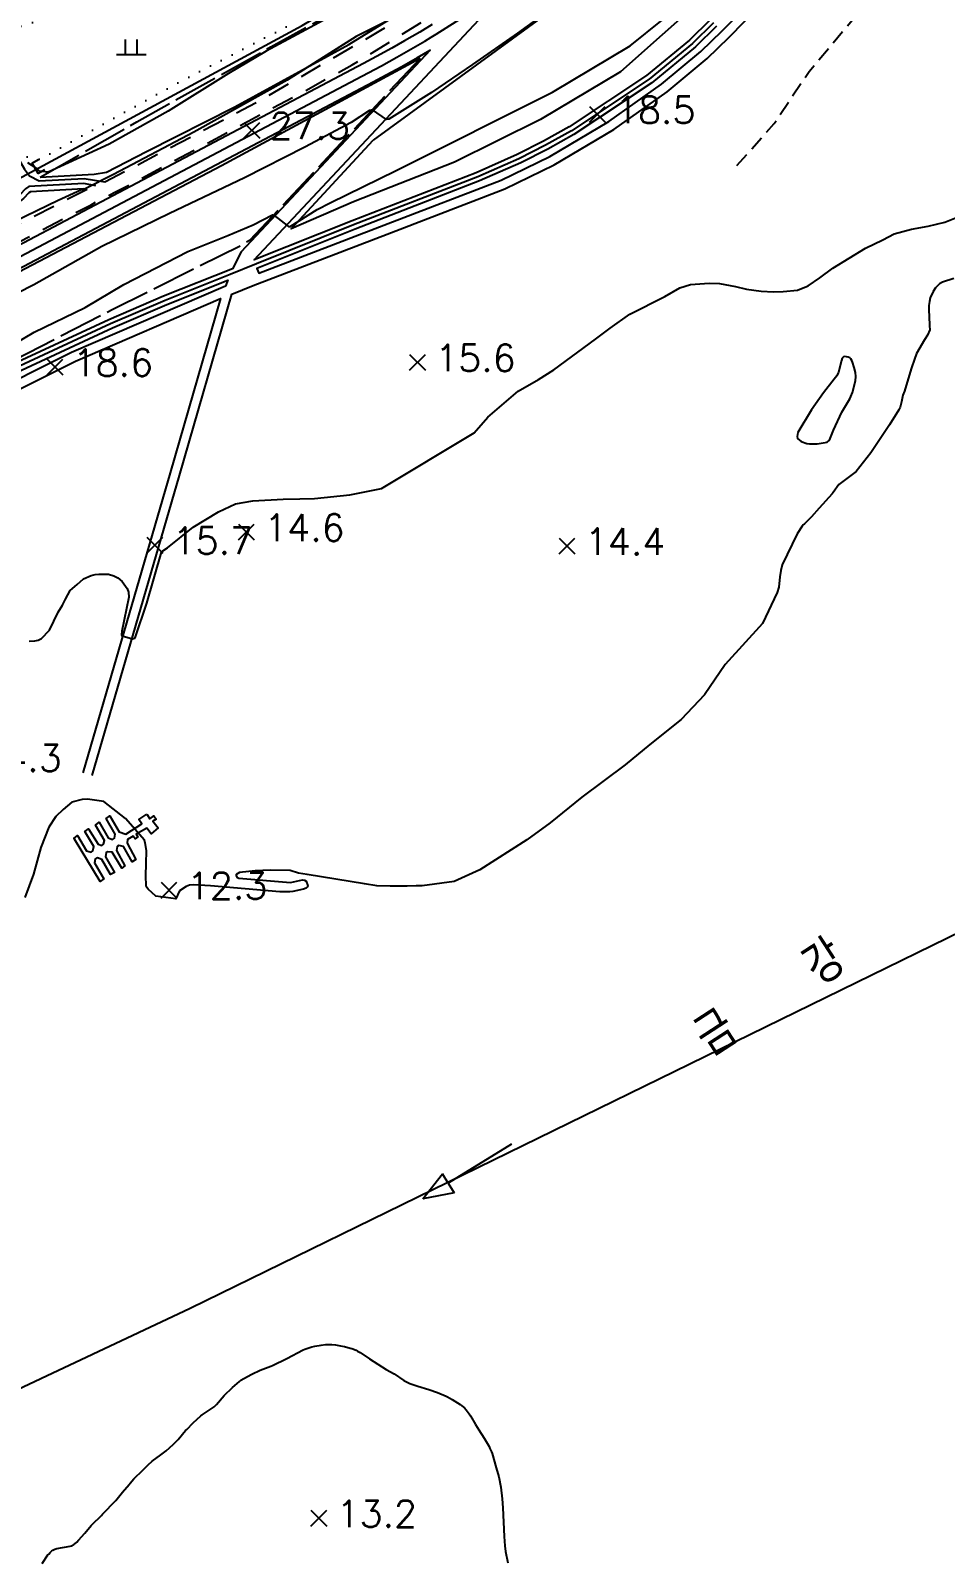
# Model space of a CAD drawing. Header units: millimetres. Extents: x 224638 to 227100, y 430787 to 433573.
# Drawn here: x 225234 to 225541, y 431487 to 432001 of the extents above; entities that cross this region are included whole.
import ezdxf
from ezdxf.enums import TextEntityAlignment as Align

# ---------------------------------------------------------------- set-up
doc = ezdxf.new("R2010")
doc.units = ezdxf.units.MM
for name, pattern in [('15M2P5', [17.5, 15, -2.5]), ('5M2P5', [7.5, 5, -2.5]), ('7P5M5', [12.5, 7.5, -5]), ('AM4', [4, 0, -4])]:
    doc.linetypes.add(name, pattern=pattern)
for name, color, linetype in [('A0013110', 1, 'Continuous'), ('A0013118', 1, 'Continuous'), ('A0013140', 1, '7P5M5'), ('A0023119', 1, '5M2P5'), ('A0023210', 7, 'Continuous'), ('A0033327', 32, 'Continuous'), ('C0052211', 1, 'Continuous'), ('C0052212', 1, 'Continuous'), ('C0052213', 1, 'Continuous'), ('C0052214', 1, '15M2P5'), ('C0076116', 7, 'Continuous'), ('C0076117', 7, 'Continuous'), ('D0015211', 5, 'Continuous'), ('D0025111', 3, 'AM4'), ('E0022112', 5, 'Continuous'), ('E0022115', 7, 'Continuous'), ('E0032111', 5, 'Continuous'), ('E0042326', 5, 'Continuous'), ('E0052114', 5, 'Continuous'), ('F0017111', 30, 'Continuous'), ('F0017114', 7, 'Continuous'), ('F0017121', 30, 'Continuous'), ('F0027132', 7, 'Continuous'), ('F0027217', 7, 'Continuous'), ('H0049131', 7, 'Continuous')]:
    doc.layers.add(name, color=color, linetype=linetype)
doc.styles.add('HIST', font='romans.shx', dxfattribs={"bigfont": 'ngsw.shx'})
doc.styles.add('ngsw', font='romans.shx', dxfattribs={"bigfont": 'ngsw.shx'})

# ---------------------------------------------------------------- blocks, each defined once
blk = doc.blocks.new('E0042326')
at = {"layer": 'E0042326'}
for p, q in [((24.848, 3.745), (34.848, -0.005)), ((24.848, -0.005), (24.848, 3.745)), ((-0.152, -0.005), (24.848, -0.005)), ((34.848, -0.005), (24.848, -3.755)), ((24.848, -0.005), (24.848, -3.755))]:
    blk.add_line(p, q, dxfattribs=at)
blk = doc.blocks.new('D0015211')
at = {"layer": 'D0015211'}
for points in [[(-2, -2.5), (-2, 2.5)], [(2, -2.5), (2, 2.5)], [(-5, -2.5), (5, -2.5)]]:
    blk.add_lwpolyline(points, dxfattribs=at)
blk = doc.blocks.new('F0027217')
at = {"layer": 'F0027217'}
for p, q in [((-2.652, 2.652), (2.652, -2.652)), ((-2.652, -2.652), (2.652, 2.652))]:
    blk.add_line(p, q, dxfattribs=at)

msp = doc.modelspace()

# ---------------------------------------------------------------- linework, layer by layer
at = {"layer": 'A0013110', "flags": 128}
for points in [[(225419.212, 432053.423), (225399.293, 432087.229), (225383.98, 432113.14), (225375.48, 432128.94), (225338.91, 432200.07), (225293.64, 432289.34), (225292.32, 432291.68), (225285.77, 432293.75), (225105.21, 432200.19), (225106.89, 432194.64), (225173.05, 432065.26), (225185.72, 432041.11), (225208.47, 431998.96), (225227.96, 431960.84), (225231.48, 431954.69), (225233.16, 431952.47), (225236.43, 431950.744), (225251.614, 431951.563), (225258.493, 431950.369)], [(225252.535, 431947.851), (225251.406, 431948.047), (225233.586, 431947.088), (225232.995, 431946.709), (225231.143, 431944.817), (225230.207, 431943.987), (225219.548, 431935.754), (225217.302, 431933.781), (225206.375, 431923.812), (225206.126, 431923.524)]]:
    msp.add_lwpolyline(points, dxfattribs=at)
at = {"layer": 'A0013118', "flags": 128}
for points in [[(225464.168, 432002.744), (225457.089, 431995.743), (225442.406, 431983.682), (225416.196, 431966.288), (225407.396, 431961.395), (225398.375, 431956.82), (225384.497, 431950.694), (225342.705, 431934.521), (225309.641, 431921.325), (225310.246, 431919.701), (225353.729, 431936.347), (225391.691, 431950.941), (225408.08, 431958.885), (225427.89, 431970.633), (225445.591, 431983.217), (225458.87, 431994.239), (225466.053, 432001.155), (225476.551, 432011.95)], [(225254.227, 431750.872), (225283.594, 431851.691), (225301.161, 431912.686), (225308.374, 431915.558), (225354.875, 431933.359), (225392.965, 431948.003), (225409.597, 431956.064), (225429.636, 431967.948), (225447.543, 431980.678), (225461.005, 431991.852), (225468.31, 431998.886), (225478.934, 432009.811)], [(225368.566, 432003.263), (225364.346, 432000.729), (225359.245, 431997.751), (225354.965, 431995.321), (225349.793, 431992.468), (225345.452, 431990.142), (225030.576, 431824.089)], [(225462.005, 432004.824), (225455.078, 431997.974), (225440.62, 431986.097), (225414.635, 431968.853), (225405.988, 431964.045), (225397.09, 431959.532), (225383.349, 431953.467), (225341.608, 431937.313), (225308.747, 431924.202), (225384.282, 432004.892)], [(225030.285, 431816.04), (225348.726, 431983.955), (225353.133, 431986.316), (225358.387, 431989.214), (225363.601, 431992.182), (225367.874, 431994.684), (225304.371, 431926.836), (225301.46, 431921.211), (225278.238, 431911.944), (225259.861, 431904.055), (225227.715, 431889.117)], [(225229.032, 431886.421), (225261.085, 431901.315), (225279.385, 431909.171), (225299.908, 431917.347), (225299.037, 431915.388), (225247.327, 431893.095), (225216.612, 431877.723)], [(225218.075, 431874.877), (225248.678, 431890.193), (225297.403, 431911.199), (225280.52, 431852.581), (225251.155, 431751.767)]]:
    msp.add_lwpolyline(points, dxfattribs=at)
at = {"layer": 'A0013140', "flags": 128}
for points in [[(224845.392, 431759.93), (224847.198, 431753.926), (224855.82, 431755.98), (224887.27, 431765.62), (224921.63, 431778.09), (224964.57, 431794.97), (224996.44, 431808.47), (225027.5, 431824.43), (225040.65, 431831.68), (225049.62, 431836.99), (225054.26, 431839.2), (225130.68, 431878.77), (225199.65, 431913.9), (225207.43, 431917.41), (225229.897, 431930.297), (225250.741, 431941.16), (225253.883, 431942.679), (225255.77, 431943.727), (225260.02, 431945.87), (225262.14, 431947), (225264.1, 431948), (225325.363, 431980.745), (225341.673, 431989.691), (225367.3, 432005.46), (225394.7, 432024.58), (225423.52, 432046.35), (225448.68, 432070.8), (225462.02, 432084.01), (225470.869, 432089.005)], [(225258.493, 431950.369), (225309.48, 431977.06), (225351.29, 432001.32), (225370.59, 432013.24), (225418.34, 432050.04), (225419.212, 432053.423)], [(225252.535, 431947.851), (225227.22, 431934.89), (225206.126, 431923.524)]]:
    msp.add_lwpolyline(points, dxfattribs=at)
at = {"layer": 'A0023119', "flags": 128}
msp.add_lwpolyline([(225470.976, 431955.895), (225483.482, 431969.973), (225495.209, 431987.456), (225507.946, 432002.659), (225521.976, 432019.264), (225535.339, 432027.742), (225544.19, 432035.253), (225552.56, 432046.179), (225563.165, 432064.095), (225573.57, 432079.677), (225582.121, 432091.202), (225591.452, 432101.215), (225599.225, 432104.999), (225602.296, 432105.487), (225604.631, 432105.491), (225608.486, 432104.997), (225610.784, 432103.892), (225616.008, 432099.697), (225618.965, 432094.969), (225622.093, 432088.7), (225622.823, 432084.705), (225622.905, 432081.153)], dxfattribs=at)
at = {"layer": 'A0023210', "flags": 128}
msp.add_lwpolyline([(225255.514, 431949.11), (225251.51, 431949.805), (225233.031, 431948.812), (225231.883, 431948.075), (225229.935, 431946.085), (225229.09, 431945.335), (225218.435, 431937.105), (225216.135, 431935.085), (225199.371, 431919.79)], dxfattribs=at)
at = {"layer": 'A0033327', "flags": 128}
for points in [[(225030.431, 431820.065), (225347.089, 431987.049), (225351.463, 431989.392), (225356.676, 431992.268), (225361.423, 431994.967), (225366.11, 431997.707), (225368.22, 431998.974), (225369.898, 432000.004), (225384.621, 432009.308)], [(225463.087, 432003.784), (225456.084, 431996.858), (225441.513, 431984.89), (225415.415, 431967.57), (225406.692, 431962.72), (225397.732, 431958.176), (225383.923, 431952.08), (225342.156, 431935.917), (225309.502, 431922.89), (225300.692, 431919.274), (225278.812, 431910.557), (225260.473, 431902.685), (225228.374, 431887.769)]]:
    msp.add_lwpolyline(points, dxfattribs=at)
at = {"layer": 'C0052211', "flags": 128}
msp.add_lwpolyline([(225742.584, 432424.063), (225691.842, 432355.302), (225553.774, 432171.02), (225484.21, 432075.948), (225454.145, 432041.307), (225348.76, 431964.412)], dxfattribs=at)
at = {"layer": 'C0052212', "flags": 128}
msp.add_lwpolyline([(225742.584, 432424.063), (225758.746, 432412.27), (225732.657, 432383.437), (225707.981, 432351.352), (225652.758, 432275.791), (225621.375, 432234.305), (225587.522, 432189.311), (225553.998, 432142.736), (225530.542, 432109.461), (225500.095, 432065.672), (225474.867, 432025.682), (225431.827, 431987.349), (225404.924, 431971.309), (225376.041, 431957.003), (225342.109, 431943.732), (225321.16, 431934.576), (225348.76, 431964.412)], dxfattribs=at)
at = {"layer": 'C0052213', "flags": 128}
for points in [[(225236.8, 431951.97), (225254.9, 431952.97), (225259.04, 431953.67), (225272.58, 431960.61), (225302.17, 431975.66), (225340.53, 431996.51), (225362.71, 432010.24), (225413.47, 432048.7), (225415.04, 432050.43), (225416.2, 432053.01), (225416.61, 432055.14)], [(225364.49, 431991.88), (225297.696, 431955.757), (225159.048, 431883.087), (225107.429, 431855.805), (225046.079, 431823.824), (225005.11, 431802.788), (224971.008, 431787.097), (224932.681, 431772.507), (224897.288, 431759.405), (224866.056, 431749.804), (224788.495, 431729.83), (224642.91, 431694.814)]]:
    msp.add_lwpolyline(points, dxfattribs=at)
at = {"layer": 'C0052214', "flags": 128}
for points in [[(225236.8, 431951.97), (225269.33, 431970.58), (225314.28, 431995.73), (225343.78, 432012.1), (225367.66, 432027.19), (225384.48, 432037.28), (225410.67, 432057.55), (225413.48, 432060.61), (225416.61, 432055.14)], [(225364.49, 431991.88), (225307.2, 431930.656), (225306.194, 431930.096), (225305.147, 431929.383), (225261.24, 431907.554), (225211.406, 431881.801), (225155.359, 431852.339), (225091.549, 431819.656), (225001.256, 431772.449), (224975.111, 431761.608), (224940.515, 431748.823), (224910.092, 431737.482), (224879.146, 431728.486), (224839.203, 431717.954), (224779.145, 431702.248), (224721.496, 431688), (224659.76, 431672.008), (224642.982, 431669.476)]]:
    msp.add_lwpolyline(points, dxfattribs=at)
at = {"layer": 'C0076116', "flags": 128}
msp.add_lwpolyline([(225238.24, 431954.41), (225236.07, 431953.17), (225234.09, 431956.65), (225236.26, 431957.89)], dxfattribs=at)
at = {"layer": 'C0076117', "flags": 128}
msp.add_lwpolyline([(225272.608, 431737.899), (225273.623, 431736.319), (225275.003, 431737.343), (225275.771, 431736.262), (225274.685, 431735.542), (225276.416, 431733.345), (225274.051, 431731.316), (225272.641, 431733.155), (225269.053, 431731.201), (225269.627, 431730.331), (225268.73, 431729.625), (225268.05, 431730.491), (225266.196, 431729.431), (225266.033, 431728.135), (225268.959, 431722.677), (225267.725, 431721.847), (225264.753, 431727.08), (225263.179, 431727.426), (225262.699, 431727.044), (225262.434, 431725.676), (225265.288, 431720.587), (225264.198, 431719.739), (225260.976, 431725.104), (225259.567, 431725.234), (225259.021, 431724.986), (225258.76, 431723.52), (225261.824, 431718.276), (225260.435, 431717.584), (225257.493, 431722.638), (225256.018, 431723.222), (225255.316, 431722.805), (225255.104, 431721.525), (225258.236, 431716.138), (225256.947, 431715.309), (225248.304, 431729.467), (225248.113, 431729.698), (225249.384, 431730.736), (225252.329, 431725.637), (225253.899, 431725.172), (225254.521, 431725.581), (225254.851, 431727.024), (225251.853, 431732.114), (225253.037, 431733.013), (225256.245, 431727.817), (225257.489, 431727.324), (225258.092, 431727.774), (225258.366, 431729.065), (225255.384, 431734.248), (225256.602, 431735.234), (225259.628, 431729.98), (225261.065, 431729.38), (225261.808, 431729.851), (225261.992, 431731.185), (225259.005, 431736.44), (225260.255, 431737.362), (225263.365, 431732.027), (225265.592, 431731.224), (225270.951, 431734.617), (225269.976, 431736.16)], close=True, dxfattribs=at)
at = {"layer": 'D0025111', "flags": 128}
msp.add_lwpolyline([(225222.41, 432000.35), (225253.3, 432009.78), (225280.32, 432019.07), (225305.5, 432030.27), (225307.1, 432030.93), (225321.17, 432004.5), (225320.98, 432003.27), (225282.85, 431983.57), (225236.79, 431958.03), (225234.73, 431957.99), (225231.4, 431959.15), (225230.19, 431960.45), (225214.39, 431991.32), (225214.66, 431993.47), (225217.41, 431997.73), (225220.14, 431999.34)], close=True, dxfattribs=at)
at = {"layer": 'E0022112', "flags": 128}
msp.add_lwpolyline([(224848.852, 431775.709), (224944.06, 431809.86), (225032.35, 431849.49), (225134.47, 431903.22), (225228.09, 431950.64), (225324.83, 432002.98), (225360.66, 432024.28), (225384.92, 432038.77), (225406.15, 432056.01), (225430.43, 432076.42), (225466.92, 432117.93), (225479.05, 432132.18), (225540.238, 432198.75)], dxfattribs=at)
at = {"layer": 'E0022115', "flags": 128}
msp.add_lwpolyline([(226877.637, 433482.359), (226514.779, 432893.432), (226013.53, 432174.23), (225825.388, 431922.904), (225702.215, 431801.731), (225577.302, 431713.64), (225287.243, 431571.804), (224644.125, 431269.006)], dxfattribs=at)
at = {"layer": 'E0032111', "flags": 128}
for points in [[(225543.835, 431917.932), (225540.059, 431916.708), (225539.069, 431916.075), (225537.738, 431914.809), (225536.913, 431913.604), (225535.958, 431911.463), (225535.686, 431910.223), (225535.536, 431908.838), (225535.502, 431907.135), (225535.555, 431905.281), (225535.748, 431902.005), (225535.767, 431900.692), (225535.065, 431898.927), (225534.056, 431897.297), (225531.317, 431892.696), (225530.68, 431890.781), (225529.629, 431887.869), (225528.896, 431885.36), (225527.254, 431880.076), (225526.782, 431878.676), (225526.314, 431876.481), (225525.862, 431874.693), (225525.401, 431873.779), (225522.309, 431868.768), (225515.937, 431859.367), (225511.057, 431853.017), (225505.29, 431848.65), (225503.33, 431845.97), (225502.95, 431845.5), (225498.59, 431840.75), (225496.01, 431837.83), (225493.69, 431835.52), (225493.29, 431835.1), (225492.91, 431834.64), (225491.23, 431832.09), (225486.216, 431821.652), (225485.748, 431819.827), (225485.419, 431817.687), (225485.074, 431814.159), (225484.522, 431812.349), (225479.562, 431801.972), (225467.063, 431788.182), (225460.116, 431777.997), (225452.241, 431769.69), (225441.72, 431761.353), (225433.377, 431754.473), (225418.853, 431743.612), (225408.172, 431734.944), (225400.38, 431729.33), (225384.515, 431719.242), (225375.888, 431715.249), (225365.188, 431713.835), (225363.169, 431713.835), (225360.098, 431713.658), (225354.403, 431713.673), (225349.997, 431713.826), (225345.836, 431714.447), (225326.584, 431717.6), (225323.598, 431718.129), (225320.774, 431718.965), (225314.203, 431719.049), (225309.045, 431718.849), (225303.825, 431718.334), (225302.712, 431717.627), (225302.635, 431717.336), (225302.896, 431716.791), (225303.595, 431716.453), (225320.874, 431714.974), (225324.98, 431715.796), (225325.679, 431715.696), (225326.224, 431715.443), (225326.715, 431713.861), (225326.547, 431713.432), (225326.148, 431713.048), (225325.342, 431712.679), (225321.765, 431711.934), (225320.751, 431711.85), (225317.328, 431711.849), (225294.085, 431713.827), (225288.197, 431714.11), (225286.954, 431714.002), (225285.841, 431713.595), (225283.577, 431712.121), (225282.433, 431709.473), (225275.717, 431710.339), (225273.083, 431712.726), (225272.73, 431713.172), (225272.469, 431713.855), (225272.262, 431717.132), (225272.368, 431721.277), (225272.521, 431725.637), (225272.176, 431727.717), (225272.122, 431728.209), (225271.853, 431729.199), (225265.451, 431736.475), (225258.234, 431742.2), (225252.715, 431742.944), (225250.888, 431742.798), (225247.411, 431741.892), (225244.525, 431739.504), (225242.046, 431737.078), (225239.713, 431733.54), (225236.958, 431726.731), (225234.572, 431717.703), (225231.679, 431709.889)], [(225237.41, 431486.06), (225239.4, 431488.96), (225239.66, 431489.29), (225240.15, 431489.84), (225240.7, 431490.33), (225240.99, 431490.54), (225241.66, 431490.89), (225242.42, 431491.13), (225246.92, 431491.9), (225247.34, 431492.05), (225248.11, 431492.45), (225248.46, 431492.71), (225249.14, 431493.31), (225249.72, 431493.92), (225251.8, 431496.31), (225253.92, 431498.88), (225254.26, 431499.25), (225257.38, 431502.28), (225257.7, 431502.65), (225262.18, 431507.29), (225264.49, 431510.09), (225266.75, 431512.69), (225267.07, 431513.12), (225268.27, 431514.52), (225268.63, 431514.9), (225270.93, 431517.08), (225273.06, 431519.23), (225274.4, 431520.44), (225277.37, 431522.57), (225279.15, 431523.99), (225281.53, 431526.14), (225283.14, 431527.77), (225285.68, 431530.77), (225286.06, 431531.17), (225288.2, 431533.35), (225290.74, 431535.71), (225291.2, 431536.05), (225295.29, 431538.78), (225295.69, 431539.14), (225296.05, 431539.52), (225298.67, 431542.59), (225301.38, 431545.25), (225303.75, 431547.31), (225304.27, 431547.66), (225305.27, 431548.25), (225307.98, 431549.67), (225310.77, 431551.05), (225314.37, 431552.37), (225314.91, 431552.61), (225319.71, 431555.01), (225325.21, 431557.91), (225325.74, 431558.14), (225327.12, 431558.62), (225328.12, 431558.92), (225329.15, 431559.16), (225331.23, 431559.52), (225332.7, 431559.68), (225333.15, 431559.7), (225334.79, 431559.65), (225336.05, 431559.54), (225337.79, 431559.29), (225339.11, 431559.02), (225340.99, 431558.51), (225341.54, 431558.33), (225342.98, 431557.74), (225343.5, 431557.47), (225344.37, 431556.95), (225347.43, 431554.91), (225353.13, 431551.34), (225355.73, 431549.85), (225359.01, 431547.62), (225359.47, 431547.35), (225360.12, 431547.02), (225361.04, 431546.63), (225363.68, 431545.65), (225367.38, 431544.52), (225370.38, 431543.54), (225373.3, 431542.37), (225373.75, 431542.14), (225375.24, 431541.22), (225377.97, 431539.48), (225378.48, 431539.1), (225379.36, 431538.36), (225379.94, 431537.77), (225380.33, 431537.31), (225381, 431536.41), (225381.43, 431535.75), (225383.12, 431532.77), (225384.27, 431530.99), (225386.01, 431528.19), (225387.65, 431525.39), (225387.96, 431524.79), (225388.48, 431523.61), (225388.69, 431523.03), (225390.09, 431518.25), (225390.93, 431515.17), (225391.62, 431511.79), (225392.03, 431507.8), (225392.25, 431504.77), (225392.78, 431495.13), (225392.98, 431492.04), (225393.22, 431490.09), (225393.95, 431486.36)]]:
    msp.add_lwpolyline(points, dxfattribs=at)
at = {"layer": 'E0052114', "flags": 128}
msp.add_lwpolyline([(225503.401, 431866.949), (225506.188, 431873.034), (225508.898, 431877.485), (225509.262, 431878.287), (225509.837, 431879.648), (225510.815, 431883.57), (225510.972, 431885.023), (225510.834, 431886.3), (225510.412, 431888.056), (225509.86, 431889.838), (225509.591, 431890.375), (225509.246, 431890.893), (225508.882, 431891.222), (225508.372, 431891.525), (225507.287, 431891.694), (225506.754, 431891.613), (225506.344, 431891.099), (225506.098, 431890.417), (225505.102, 431886.445), (225504.6, 431885.203), (225503.691, 431884.041), (225500.026, 431879.54), (225496.047, 431873.823), (225491.462, 431866.216), (225491.217, 431864.874), (225491.397, 431864.115), (225492.551, 431863.126), (225494.488, 431862.436), (225495.327, 431862.31), (225498.003, 431862.302), (225501.297, 431862.904), (225502.052, 431863.637)], close=True, dxfattribs=at)
at = {"layer": 'F0017111', "flags": 128}
for points, elevation in [([(225216.219, 431888.931), (225234.747, 431899.873), (225251.884, 431908.212), (225264.872, 431915.899), (225286.475, 431926.991), (225299.84, 431932.365), (225308.411, 431935.915), (225314.858, 431939.26), (225315.094, 431939.244), (225315.283, 431939.181), (225320.205, 431935.424), (225320.489, 431935.377), (225320.772, 431935.424), (225329.907, 431941.073), (225334.228, 431943.333), (225356.451, 431954.208), (225408.963, 431980.48), (225435.137, 431996.137), (225445.984, 432004.886)], 20), ([(225233.045, 431796.053), (225235.031, 431796.16), (225236.119, 431796.428), (225237.185, 431796.914), (225239.903, 431799.753), (225242.798, 431805.765), (225244.258, 431808.183), (225245.276, 431810.204), (225246.848, 431813.025), (225249.242, 431815.043), (225251.356, 431816.987), (225253.927, 431818.13), (225255.276, 431818.454), (225256.456, 431818.58), (225259.723, 431818.509), (225261.598, 431817.999), (225262.863, 431817.349), (225264.391, 431816.126), (225266.052, 431813.793), (225266.452, 431812.563), (225266.602, 431810.8), (225264.255, 431799.449), (225264.157, 431798.127), (225264.346, 431797.859), (225267.845, 431796.834), (225268.629, 431797.022), (225268.755, 431797.16), (225272.64, 431808.87), (225277.552, 431825.974), (225277.987, 431826.35), (225279.632, 431827.421), (225288.25, 431834.36), (225296.741, 431839.471), (225302.456, 431842.197), (225308.313, 431843.213), (225318.443, 431843.793), (225324.113, 431843.841), (225329.003, 431844.04), (225340.864, 431845.213), (225351.494, 431847.337), (225382.629, 431866.059), (225387.284, 431871.309), (225397.406, 431880.084), (225404.24, 431883.948), (225409.408, 431887.19), (225423.5, 431897.53), (225428.427, 431901.237), (225435.034, 431905.945), (225446.733, 431911.827), (225451.786, 431914.821), (225455.43, 431915.941), (225461.666, 431916.368), (225465.124, 431916.273), (225470.511, 431915.272), (225474.145, 431914.37), (225479.118, 431913.63), (225483.23, 431913.485), (225486.527, 431913.521), (225491.351, 431914.003), (225494.9, 431915.466), (225498.847, 431918.174), (225503.229, 431921.414), (225514.192, 431928.058), (225519.972, 431930.908), (225523.884, 431932.983), (225529.631, 431934.457), (225535.226, 431935.487), (225540.886, 431936.852), (225547.031, 431939.295)], 15)]:
    msp.add_lwpolyline(points, dxfattribs=dict(at, elevation=elevation))
at = {"layer": 'F0017114', "elevation": 25, "flags": 128}
for points in [[(225418.789, 432016.026), (225397.245, 432000.342), (225382.138, 431989.786), (225368.303, 431980.427), (225353.968, 431971.497), (225353.186, 431971.326), (225348.474, 431974.571), (225348.018, 431974.537), (225347.464, 431974.359), (225341.29, 431970.347), (225325.726, 431962.012), (225305.417, 431951.698), (225280.279, 431939.739), (225257.489, 431928.702), (225234.689, 431915.767), (225213.07, 431904.787)], [(225358.511, 432006.944), (225342.988, 431999.238), (225319.839, 431984.585), (225288.488, 431967.137), (225261.462, 431952.86), (225251.734, 431947.957), (225250.401, 431947.642), (225242.884, 431944.133), (225224.596, 431935.234)]]:
    msp.add_lwpolyline(points, dxfattribs=at)
at = {"layer": 'F0017121', "elevation": 20, "flags": 128}
msp.add_lwpolyline([(225337.991, 432007.845), (225312.745, 431994.323), (225300.036, 431986.838), (225279.848, 431974.198), (225259.923, 431963.041), (225239.516, 431953.632), (225236.507, 431953.986), (225235.386, 431955.036), (225232.666, 431956.773)], dxfattribs=at)

# ---------------------------------------------------------------- block references
at = {"layer": 'D0015211'}
msp.add_blockref('D0015211', (225267.42, 431995.74), dxfattribs=at)
at = {"layer": 'E0042326', "rotation": 211.572}
msp.add_blockref('E0042326', (225395.138, 431626.907), dxfattribs=at)
at = {"layer": 'F0027217'}
for p in [(225424.05, 431973.075, 18.523), (225307.936, 431967.716, 27.338), (225241.749, 431888.152, 18.58), (225363.599, 431889.725, 15.576), (225306.104, 431832.699, 14.559), (225275.318, 431828.315, 15.67), (225413.892, 431828.013, 14.442), (225280.117, 431712.356, 12.27), (225330.441, 431501.314, 13.193)]:
    msp.add_blockref('F0027217', p, dxfattribs=at)

# ---------------------------------------------------------------- texts
at = {"layer": 'F0027132', "style": 'ngsw'}
for s, p in [('18.5', (225430.05, 431970.075)), ('27.3', (225313.936, 431964.716)), ('18.6', (225247.749, 431885.152)), ('15.6', (225369.599, 431886.725)), ('14.6', (225312.104, 431829.699)), ('15.7', (225281.318, 431825.315)), ('14.4', (225419.892, 431825.013)), ('14.3', (225217.029, 431752.267)), ('12.3', (225286.117, 431709.356)), ('13.2', (225336.441, 431498.314))]:
    msp.add_text(s, height=9, dxfattribs=at).set_placement(p)
at = {"layer": 'H0049131', "style": 'HIST'}
msp.add_text('금   강', height=14, rotation=33, dxfattribs=at).set_placement((225509.278, 431685.762), align=Align.RIGHT)

doc.saveas('drawing.dxf')
